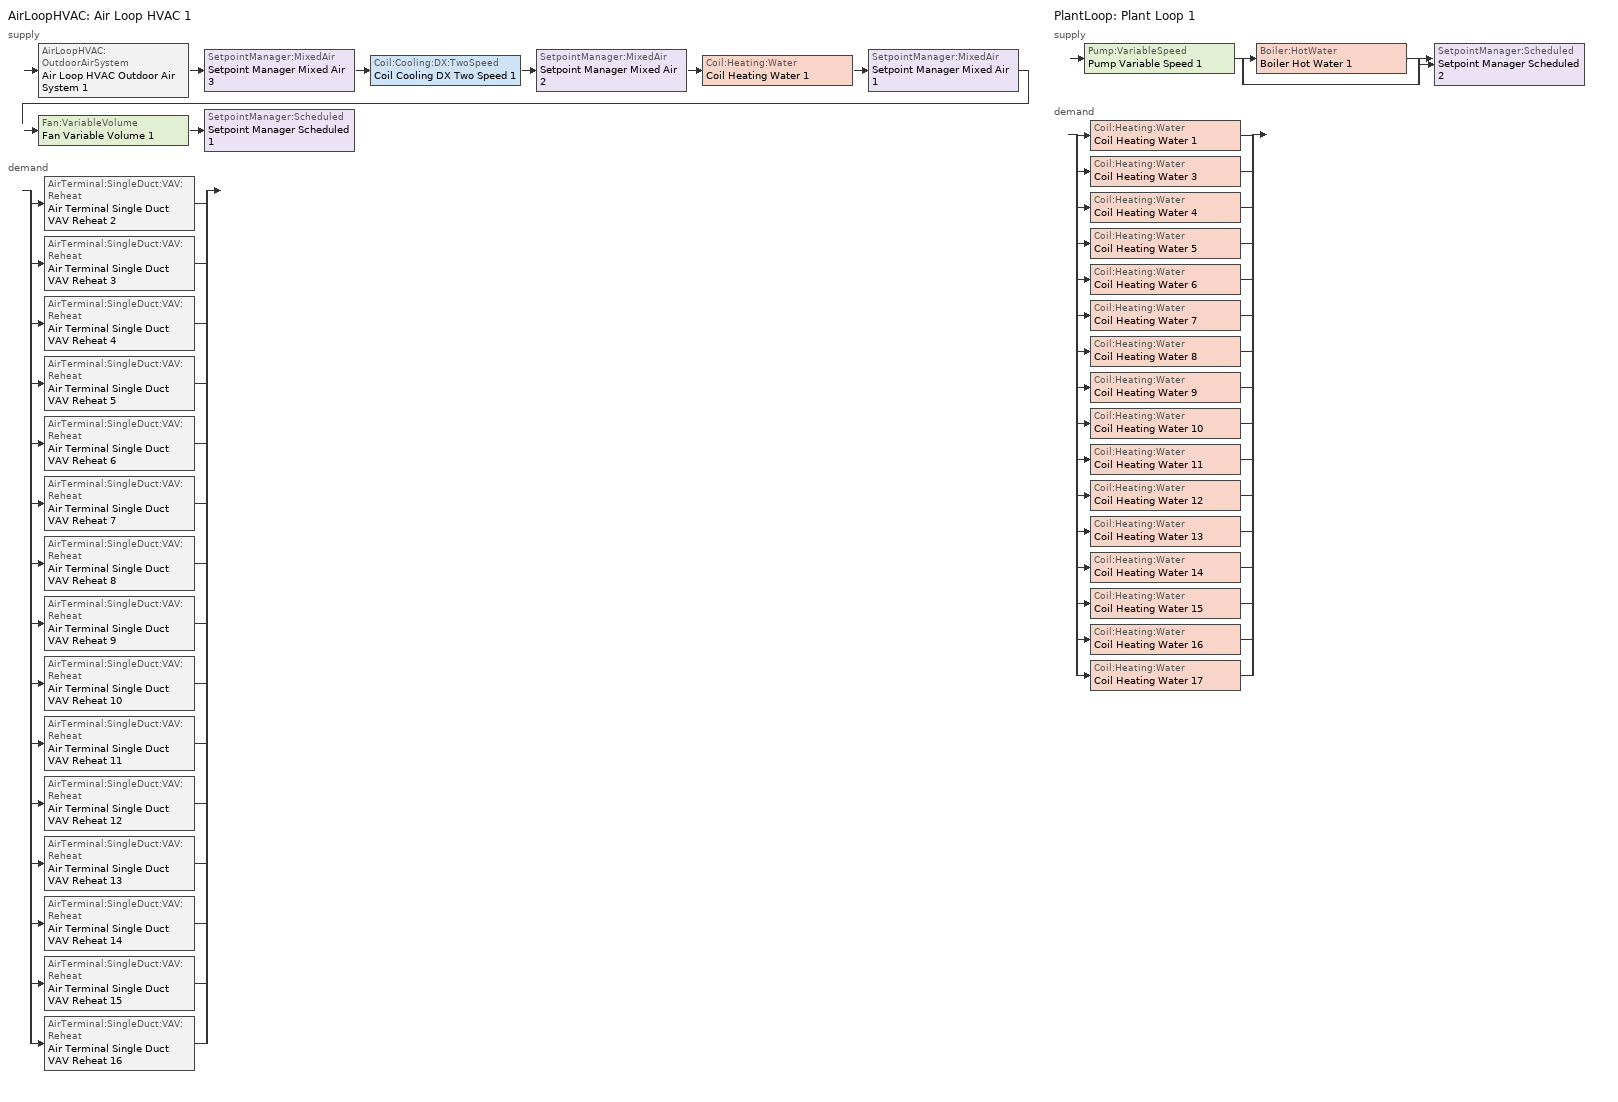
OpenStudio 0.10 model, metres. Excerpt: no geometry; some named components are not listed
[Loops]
AirLoopHVAC 'Air Loop HVAC 1'
 supply: AirLoopHVAC:OutdoorAirSystem 'Air Loop HVAC Outdoor Air System 1' > SetpointManager:MixedAir 'Setpoint Manager Mixed Air 3' > Coil:Cooling:DX:TwoSpeed 'Coil Cooling DX Two Speed 1' > SetpointManager:MixedAir 'Setpoint Manager Mixed Air 2' > Coil:Heating:Water 'Coil Heating Water 1' > SetpointManager:MixedAir 'Setpoint Manager Mixed Air 1' > Fan:VariableVolume 'Fan Variable Volume 1' > SetpointManager:Scheduled 'Setpoint Manager Scheduled 1'
 demand: split
  | AirTerminal:SingleDuct:VAV:Reheat 'Air Terminal Single Duct VAV Reheat 2'
  | AirTerminal:SingleDuct:VAV:Reheat 'Air Terminal Single Duct VAV Reheat 3'
  | AirTerminal:SingleDuct:VAV:Reheat 'Air Terminal Single Duct VAV Reheat 4'
  | AirTerminal:SingleDuct:VAV:Reheat 'Air Terminal Single Duct VAV Reheat 5'
  | AirTerminal:SingleDuct:VAV:Reheat 'Air Terminal Single Duct VAV Reheat 6'
  | AirTerminal:SingleDuct:VAV:Reheat 'Air Terminal Single Duct VAV Reheat 7'
  | AirTerminal:SingleDuct:VAV:Reheat 'Air Terminal Single Duct VAV Reheat 8'
  | AirTerminal:SingleDuct:VAV:Reheat 'Air Terminal Single Duct VAV Reheat 9'
  | AirTerminal:SingleDuct:VAV:Reheat 'Air Terminal Single Duct VAV Reheat 10'
  | AirTerminal:SingleDuct:VAV:Reheat 'Air Terminal Single Duct VAV Reheat 11'
  | AirTerminal:SingleDuct:VAV:Reheat 'Air Terminal Single Duct VAV Reheat 12'
  | AirTerminal:SingleDuct:VAV:Reheat 'Air Terminal Single Duct VAV Reheat 13'
  | AirTerminal:SingleDuct:VAV:Reheat 'Air Terminal Single Duct VAV Reheat 14'
  | AirTerminal:SingleDuct:VAV:Reheat 'Air Terminal Single Duct VAV Reheat 15'
  | AirTerminal:SingleDuct:VAV:Reheat 'Air Terminal Single Duct VAV Reheat 16'
PlantLoop 'Plant Loop 1'
 supply: Pump:VariableSpeed 'Pump Variable Speed 1' > split
  | Boiler:HotWater 'Boiler Hot Water 1'
  | bypass
  join > SetpointManager:Scheduled 'Setpoint Manager Scheduled 2'
 demand: split
  | Coil:Heating:Water 'Coil Heating Water 1'
  | Coil:Heating:Water 'Coil Heating Water 3'
  | Coil:Heating:Water 'Coil Heating Water 4'
  | Coil:Heating:Water 'Coil Heating Water 5'
  | Coil:Heating:Water 'Coil Heating Water 6'
  | Coil:Heating:Water 'Coil Heating Water 7'
  | Coil:Heating:Water 'Coil Heating Water 8'
  | Coil:Heating:Water 'Coil Heating Water 9'
  | Coil:Heating:Water 'Coil Heating Water 10'
  | Coil:Heating:Water 'Coil Heating Water 11'
  | Coil:Heating:Water 'Coil Heating Water 12'
  | Coil:Heating:Water 'Coil Heating Water 13'
  | Coil:Heating:Water 'Coil Heating Water 14'
  | Coil:Heating:Water 'Coil Heating Water 15'
  | Coil:Heating:Water 'Coil Heating Water 16'
  | Coil:Heating:Water 'Coil Heating Water 17'
[Sizing:Zone] Zone Cooling Design Supply Air Temperature {C}=14; Zone Heating Design Supply Air Temperature {C}=40; Zone Cooling Design Supply Air Humidity Ratio {kg-H2O/kg-air}=0.0085; Zone Heating Design Supply Air Humidity Ratio {kg-H2O/kg-air}=0.008; Cooling Design Air Flow Method=DesignDay; Heating Design Air Flow Method=DesignDay
Thermal Zone 1; Thermal Zone 2; Thermal Zone 3; Thermal Zone 4; Thermal Zone 5; Thermal Zone 6; Thermal Zone 7; Thermal Zone 8; Thermal Zone 9; Thermal Zone 10; Thermal Zone 11; Thermal Zone 12; Thermal Zone 13; Thermal Zone 14; Thermal Zone 15
[Zone equipment]
Thermal Zone 1: Air Terminal Single Duct VAV Reheat 2
Thermal Zone 2: Air Terminal Single Duct VAV Reheat 15
Thermal Zone 3: Air Terminal Single Duct VAV Reheat 10
Thermal Zone 4: Air Terminal Single Duct VAV Reheat 11
Thermal Zone 5: Air Terminal Single Duct VAV Reheat 5
Thermal Zone 6: Air Terminal Single Duct VAV Reheat 6
Thermal Zone 7: Air Terminal Single Duct VAV Reheat 3
Thermal Zone 8: Air Terminal Single Duct VAV Reheat 4
Thermal Zone 9: Air Terminal Single Duct VAV Reheat 7
Thermal Zone 10: Air Terminal Single Duct VAV Reheat 16
Thermal Zone 11: Air Terminal Single Duct VAV Reheat 9
Thermal Zone 12: Air Terminal Single Duct VAV Reheat 14
Thermal Zone 13: Air Terminal Single Duct VAV Reheat 8
Thermal Zone 14: Air Terminal Single Duct VAV Reheat 12
Thermal Zone 15: Air Terminal Single Duct VAV Reheat 13
[AirLoopHVAC]
Air Loop HVAC 1: Design Supply Air Flow Rate {m3/s}=AutoSize
[Sizing:System]
Air Loop HVAC 1: Type of Load to Size On=Sensible; Design Outdoor Air Flow Rate {m3/s}=Autosize; Minimum System Air Flow Ratio=0.3; Preheat Design Temperature {C}=7; Preheat Design Humidity Ratio {kg-H2O/kg-Air}=0.008; Precool Design Temperature {C}=12.8; Precool Design Humidity Ratio {kg-H2O/kg-Air}=0.008; Central Cooling Design Supply Air Temperature {C}=12.8; Central Heating Design Supply Air Temperature {C}=12.8; Sizing Option=NonCoincident; 100% Outdoor Air in Cooling=Yes; 100% Outdoor Air in Heating=Yes; Central Cooling Design Supply Air Humidity Ratio {kg-H2O/kg-Air}=0.0085; Central Heating Design Supply Air Humidity Ratio {kg-H2O/kg-Air}=0.008; Cooling Design Air Flow Method=DesignDay; Cooling Design Air Flow Rate {m3/s}=0; Heating Design Air Flow Method=DesignDay; Heating Design Air Flow Rate {m3/s}=0; System Outdoor Air Method=ZoneSum
[Fan:VariableVolume]
Fan Variable Volume 1: Availability Schedule=Always_On; Fan Efficiency=0.5; Pressure Rise {Pa}=500; Maximum Flow Rate {m3/s}=Autosize; Fan Power Minimum Flow Rate Input Method=FixedFlowRate; Fan Power Minimum Flow Fraction=0; Fan Power Minimum Air Flow Rate {m3/s}=0; Motor Efficiency=0.93; Motor In Airstream Fraction=1; Fan Power Coefficient 1=0.0407599; Fan Power Coefficient 2=0.088045; Fan Power Coefficient 3=-0.0729261; Fan Power Coefficient 4=0.94374; Fan Power Coefficient 5=0
[Coil:Heating:Water] Availability Schedule=Always_On
Coil Heating Water 1; Coil Heating Water 3; Coil Heating Water 4; Coil Heating Water 5; Coil Heating Water 6; Coil Heating Water 7; Coil Heating Water 8; Coil Heating Water 9; Coil Heating Water 10; Coil Heating Water 11; Coil Heating Water 12; Coil Heating Water 13; Coil Heating Water 14; Coil Heating Water 15; Coil Heating Water 16; Coil Heating Water 17
[Coil:Cooling:DX:TwoSpeed]
Coil Cooling DX Two Speed 1: Availability Schedule=Always_On; Rated High Speed Total Cooling Capacity {W}=Autosize; Rated High Speed Sensible Heat Ratio=Autosize; Rated High Speed COP {W/W}=5.5; Rated High Speed Air Flow Rate {m3/s}=Autosize; Total Cooling Capacity Function of Temperature Curve=Curve Biquadratic 1; Total Cooling Capacity Function of Flow Fraction Curve=Curve Quadratic 1; Energy Input Ratio Function of Temperature Curve=Curve Biquadratic 2; Energy Input Ratio Function of Flow Fraction Curve=Curve Quadratic 2; Part Load Fraction Correlation Curve=Curve Quadratic 3; Rated Low Speed Total Cooling Capacity {W}=Autosize; Rated Low Speed Sensible Heat Ratio=0.69; Rated Low Speed COP {W/W}=6.6; Low Speed Total Cooling Capacity Function of Temperature Curve=Curve Biquadratic 3; Low Speed Energy Input Ratio Function of Temperature Curve=Curve Biquadratic 4; Condenser Type=AirCooled; High Speed Evaporative Condenser Effectiveness=0; High Speed Evaporative Condenser Air Flow Rate {m3/s}=Autosize; High Speed Evaporative Condenser Pump Rated Power Consumption {W}=Autosize; Low Speed Evaporative Condenser Effectiveness=0; Low Speed Evaporative Condenser Air Flow Rate {m3/s}=Autosize; Low Speed Evaporative Condenser Pump Rated Power Consumption {W}=Autosize; Basin Heater Capacity {W/K}=10; Basin Heater Setpoint Temperature {C}=2
[SetpointManager:Scheduled] Control Variable=Temperature
Name | Schedule
Setpoint Manager Scheduled 1 | Deck_Temperature
Setpoint Manager Scheduled 2 | Hot_Water_Temperature
[Controller:OutdoorAir]
Controller Outdoor Air 1: Minimum Outdoor Air Flow Rate {m3/s}=Autosize; Maximum Outdoor Air Flow Rate {m3/s}=Autosize; Economizer Control Type=FixedDryBulb; Economizer Control Action Type=ModulateFlow; Economizer Maximum Limit Dry-Bulb Temperature {C}=30; Economizer Maximum Limit Enthalpy {J/kg}=64000; Economizer Minimum Limit Dry-Bulb Temperature {C}=-100; Lockout Type=NoLockout; Minimum Limit Type=FixedMinimum; High Humidity Control=No; Heat Recovery Bypass Control Type=BypassWhenOAFlowGreaterThanMinimum
[AirLoopHVAC:OutdoorAirSystem]
Air Loop HVAC Outdoor Air System 1: Controller=Controller Outdoor Air 1
[PlantLoop]
Plant Loop 1: Plant Loop Volume {m3}=Autocalculate
[Sizing:Plant]
Plant Loop 1: Loop Type=Heating; Design Loop Exit Temperature {C}=82; Loop Design Temperature Difference {deltaC}=11
[Pump:VariableSpeed]
Pump Variable Speed 1: Pump Control Type=Intermittent
[Boiler:HotWater]
Boiler Hot Water 1: Fuel Type=NaturalGas; Nominal Thermal Efficiency=0.66; Water Outlet Upper Temperature Limit {C}=99; Boiler Flow Mode=ConstantFlow; Parasitic Electric Load {W}=0; Sizing Factor=1
[AirTerminal:SingleDuct:VAV:Reheat] Availability Schedule=Always_On; Maximum Air Flow Rate {m3/s}=Autocalculate; Zone Minimum Air Flow Input Method=Constant; Constant Minimum Air Flow Fraction=0.3; Fixed Minimum Air Flow Rate {m3/s}=0; Maximum Hot Water or Steam Flow Rate {m3/s}=Autocalculate; Minimum Hot Water or Steam Flow Rate {m3/s}=0; Convergence Tolerance=0.001; Damper Heating Action=Normal; Maximum Flow per Zone Floor Area During Reheat {m3/s-m2}=Autocalculate; Maximum Flow Fraction During Reheat=Autocalculate; Maximum Reheat Air Temperature {C}=35
Name | Reheat Coil
Air Terminal Single Duct VAV Reheat 2 | Coil Heating Water 3
Air Terminal Single Duct VAV Reheat 3 | Coil Heating Water 4
Air Terminal Single Duct VAV Reheat 4 | Coil Heating Water 5
Air Terminal Single Duct VAV Reheat 5 | Coil Heating Water 6
Air Terminal Single Duct VAV Reheat 6 | Coil Heating Water 7
Air Terminal Single Duct VAV Reheat 7 | Coil Heating Water 8
Air Terminal Single Duct VAV Reheat 8 | Coil Heating Water 9
Air Terminal Single Duct VAV Reheat 9 | Coil Heating Water 10
Air Terminal Single Duct VAV Reheat 10 | Coil Heating Water 11
Air Terminal Single Duct VAV Reheat 11 | Coil Heating Water 12
Air Terminal Single Duct VAV Reheat 12 | Coil Heating Water 13
Air Terminal Single Duct VAV Reheat 13 | Coil Heating Water 14
Air Terminal Single Duct VAV Reheat 14 | Coil Heating Water 15
Air Terminal Single Duct VAV Reheat 15 | Coil Heating Water 16
Air Terminal Single Duct VAV Reheat 16 | Coil Heating Water 17
[Schedule:Ruleset]
Name | Default Day Schedule | Summer Design Day Schedule | Winter Design Day Schedule
Always_On | Always_On_Default | Always_On_Summer_Design_Day | Always_On_Winter_Design_Day
Deck_Temperature | Deck_Temperature_Default | Deck_Temperature_Summer_Design_Day | Deck_Temperature_Winter_Design_Day
Hot_Water_Temperature | Hot_Water_Temperature_Default | Hot_Water_Temperature_Summer_Design_Day | Hot_Water_Temperature_Winter_Design_Day
[Schedule:Day]
Always_On_Default; Always_On_Summer_Design_Day; Always_On_Winter_Design_Day: 24, 0, 1
Deck_Temperature_Default; Deck_Temperature_Summer_Design_Day; Deck_Temperature_Winter_Design_Day: 24, 0, 12.8
Hot_Water_Temperature_Default; Hot_Water_Temperature_Summer_Design_Day; Hot_Water_Temperature_Winter_Design_Day: 24, 0, 67
[Curve:Biquadratic]
Name | Coefficient1 Constant | Coefficient2 x | Coefficient3 x**2 | Coefficient4 y | Coefficient5 y**2 | Coefficient6 x*y | Minimum Value of x {BasedOnField A2} | Maximum Value of x {BasedOnField A2} | Minimum Value of y {BasedOnField A3} | Maximum Value of y {BasedOnField A3}
Curve Biquadratic 1 | 0.42415 | 0.04426 | -0.00042 | 0.00333 | -8e-05 | -0.00021 | 17 | 22 | 13 | 46
Curve Biquadratic 2 | 1.23649 | -0.02431 | 0.00057 | -0.01434 | 0.00063 | -0.00038 | 17 | 22 | 13 | 46
Curve Biquadratic 3; Curve Biquadratic 4 | 0 | 0 | 0 | 0 | 0 | 0 | 0 | 1 | 0 | 1
[Curve:Quadratic]
Name | Coefficient1 Constant | Coefficient2 x | Coefficient3 x**2 | Minimum Value of x {BasedOnField A2} | Maximum Value of x {BasedOnField A2}
Curve Quadratic 1 | 0.77136 | 0.34053 | -0.11088 | 0.75918 | 1.13877
Curve Quadratic 2 | 1.2055 | -0.32953 | 0.12308 | 0.75918 | 1.13877
Curve Quadratic 3 | 0.771 | 0.229 | 0 | 0 | 1
